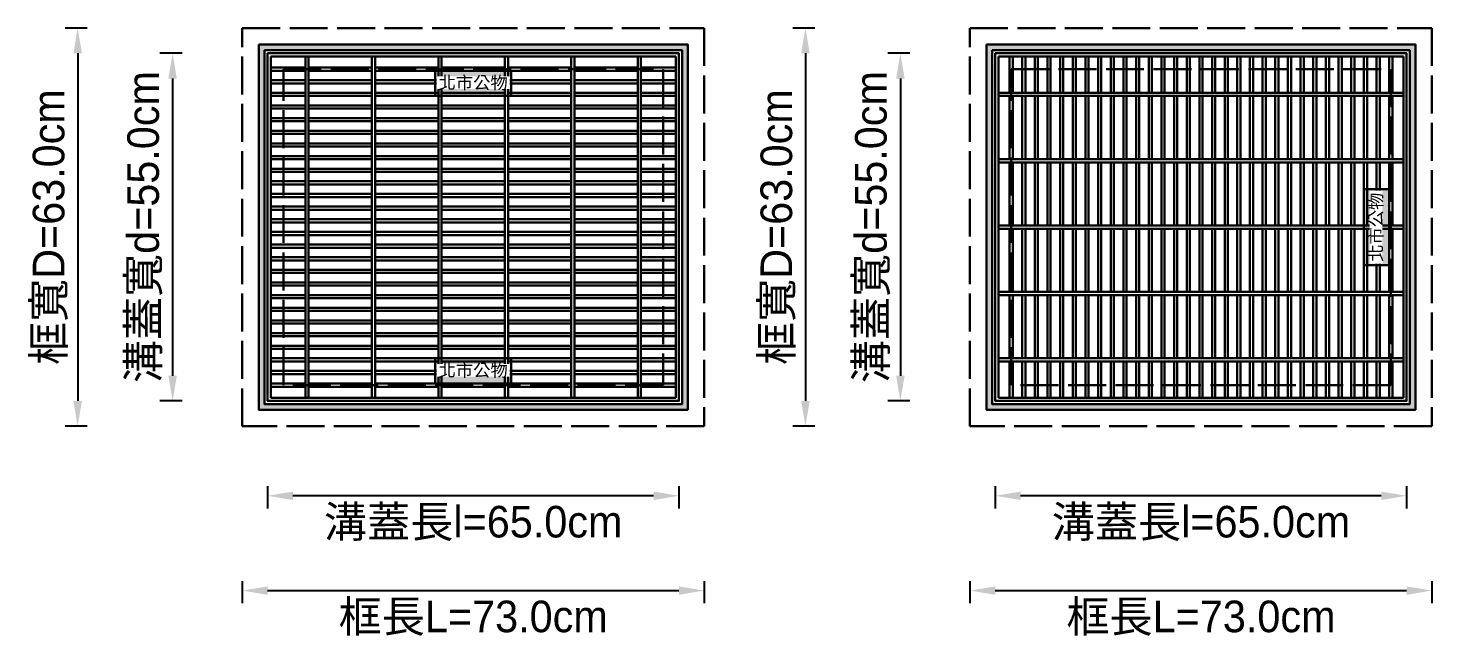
# Model space of a CAD drawing. Extents: x -2931 to 4779, y -2120 to 304.
# Drawn here: x 1250 to 1471.9, y -413.8 to -317.2 of the extents above; entities that cross this region are included whole.
import ezdxf

# ---------------------------------------------------------------- set-up
doc = ezdxf.new("R2010")
doc.units = 0
doc.header["$MEASUREMENT"] = 0
doc.linetypes.add('ACAD_ISO02W100', pattern=[15, 12, -3])
doc.layers.add('三、3.文字-註解文字', color=2, linetype='Continuous')
doc.layers.add('二、6.繪圖-其他施作項目', color=35, linetype='Continuous', lineweight=30)
doc.styles.get("Standard").update_dxf_attribs({"font": 'kaiu.ttf', "height": 2})
doc.styles.add('註解文字', font='MS PGothic.ttf', dxfattribs={"height": 5})
doc.dimstyles.new('註解文字', dxfattribs={"dimtxt": 5, "dimasz": 4, "dimexe": 2, "dimexo": 2.5, "dimgap": 1, "dimtad": 2, "dimzin": 0, "dimdsep": 46, "dimtxsty": '註解文字', "dimcen": 0.1, "dimclrd": 256, "dimclre": 256, "dimclrt": 256, "dimadec": 0, "dimazin": 0, "dimtfac": 1, "dimtofl": 0, "dimtmove": 0, "dimatfit": 3, "dimfxl": 1.5, "dimfxlon": 1, "dimtolj": 1, "dimtzin": 0, "dimlwd": -1, "dimlwe": -1, "dimarcsym": 1})

# ---------------------------------------------------------------- blocks, each defined once
blk = doc.blocks.new('*D10')
at = {"layer": 'Defpoints', "color": 0, "transparency": 16777216}
for p in [(1287.86, -321.15), (1272.86, -376.15), (1287.86, -376.15)]:
    blk.add_point(p, dxfattribs=at)
at = {"layer": '三、3.文字-註解文字', "transparency": 16777216}
for p, q in [((1274.36, -321.15), (1270.86, -321.15)), ((1272.86, -325.15), (1272.86, -372.15)), ((1274.36, -376.15), (1270.86, -376.15))]:
    blk.add_line(p, q, dxfattribs=at)
for points in [[(1272.19, -325.15), (1273.53, -325.15), (1272.86, -321.15)], [(1272.19, -372.15), (1273.53, -372.15), (1272.86, -376.15)]]:
    blk.add_solid(points, dxfattribs=at)
at = {"layer": '三、3.文字-註解文字', "transparency": 16777216, "insert": (1268.48, -348.65), "char_height": 5, "attachment_point": 5, "rotation": 90, "style": '註解文字'}
blk.add_mtext('\\A1;溝蓋寬{\\fMS PGothic|b0|i0|c128|p34;d=55.0cm}', dxfattribs=at)
blk = doc.blocks.new('*D11')
at = {"layer": 'Defpoints', "color": 0, "transparency": 16777216}
for p in [(1287.86, -376.15), (1352.86, -376.15), (1287.86, -391.15)]:
    blk.add_point(p, dxfattribs=at)
at = {"layer": '三、3.文字-註解文字', "transparency": 16777216}
for p, q in [((1287.86, -389.65), (1287.86, -393.15)), ((1352.86, -389.65), (1352.86, -393.15)), ((1348.86, -391.15), (1291.86, -391.15))]:
    blk.add_line(p, q, dxfattribs=at)
for points in [[(1291.86, -390.49), (1291.86, -391.82), (1287.86, -391.15)], [(1348.86, -390.49), (1348.86, -391.82), (1352.86, -391.15)]]:
    blk.add_solid(points, dxfattribs=at)
at = {"layer": '三、3.文字-註解文字', "transparency": 16777216, "insert": (1320.36, -395.53), "char_height": 5, "attachment_point": 5, "style": '註解文字'}
blk.add_mtext('\\A1;溝蓋長l{\\fMS PGothic|b0|i0|c128|p34;=65.0cm}', dxfattribs=at)
blk = doc.blocks.new('*D16')
at = {"layer": 'Defpoints', "color": 0, "transparency": 16777216}
for p in [(1402.86, -321.15), (1387.86, -376.15), (1402.86, -376.15)]:
    blk.add_point(p, dxfattribs=at)
at = {"layer": '三、3.文字-註解文字', "transparency": 16777216}
for p, q in [((1389.36, -321.15), (1385.86, -321.15)), ((1387.86, -325.15), (1387.86, -372.15)), ((1389.36, -376.15), (1385.86, -376.15))]:
    blk.add_line(p, q, dxfattribs=at)
for points in [[(1387.19, -325.15), (1388.53, -325.15), (1387.86, -321.15)], [(1387.19, -372.15), (1388.53, -372.15), (1387.86, -376.15)]]:
    blk.add_solid(points, dxfattribs=at)
at = {"layer": '三、3.文字-註解文字', "transparency": 16777216, "insert": (1383.48, -348.65), "char_height": 5, "attachment_point": 5, "rotation": 90, "style": '註解文字'}
blk.add_mtext('\\A1;溝蓋寬d=55.0cm', dxfattribs=at)
blk = doc.blocks.new('*D17')
at = {"layer": 'Defpoints', "color": 0, "transparency": 16777216}
for p in [(1402.86, -376.15), (1467.86, -376.15), (1402.86, -391.15)]:
    blk.add_point(p, dxfattribs=at)
at = {"layer": '三、3.文字-註解文字', "transparency": 16777216}
for p, q in [((1402.86, -389.65), (1402.86, -393.15)), ((1467.86, -389.65), (1467.86, -393.15)), ((1463.86, -391.15), (1406.86, -391.15))]:
    blk.add_line(p, q, dxfattribs=at)
for points in [[(1406.86, -390.49), (1406.86, -391.82), (1402.86, -391.15)], [(1463.86, -390.49), (1463.86, -391.82), (1467.86, -391.15)]]:
    blk.add_solid(points, dxfattribs=at)
at = {"layer": '三、3.文字-註解文字', "transparency": 16777216, "insert": (1435.36, -395.53), "char_height": 5, "attachment_point": 5, "style": '註解文字'}
blk.add_mtext('\\A1;溝蓋長l=65.0cm', dxfattribs=at)
blk = doc.blocks.new('*D27')
at = {"layer": 'Defpoints', "color": 0, "transparency": 16777216}
for p in [(1283.86, -380.15), (1356.86, -380.15), (1356.86, -406.15)]:
    blk.add_point(p, dxfattribs=at)
at = {"layer": '三、3.文字-註解文字', "transparency": 16777216}
for p, q in [((1283.86, -404.65), (1283.86, -408.15)), ((1356.86, -404.65), (1356.86, -408.15)), ((1287.86, -406.15), (1352.86, -406.15))]:
    blk.add_line(p, q, dxfattribs=at)
for points in [[(1287.86, -405.49), (1287.86, -406.82), (1283.86, -406.15)], [(1352.86, -405.49), (1352.86, -406.82), (1356.86, -406.15)]]:
    blk.add_solid(points, dxfattribs=at)
at = {"layer": '三、3.文字-註解文字', "transparency": 16777216, "insert": (1320.36, -410.52), "char_height": 5, "attachment_point": 5, "style": '註解文字'}
blk.add_mtext('\\A1;框長L=73.0cm', dxfattribs=at)
blk = doc.blocks.new('*D28')
at = {"layer": 'Defpoints', "color": 0, "transparency": 16777216}
for p in [(1398.86, -317.15), (1372.86, -380.15), (1398.86, -380.15)]:
    blk.add_point(p, dxfattribs=at)
at = {"layer": '三、3.文字-註解文字', "transparency": 16777216}
for p, q in [((1374.36, -317.15), (1370.86, -317.15)), ((1372.86, -321.15), (1372.86, -376.15)), ((1374.36, -380.15), (1370.86, -380.15))]:
    blk.add_line(p, q, dxfattribs=at)
for points in [[(1372.19, -321.15), (1373.53, -321.15), (1372.86, -317.15)], [(1372.19, -376.15), (1373.53, -376.15), (1372.86, -380.15)]]:
    blk.add_solid(points, dxfattribs=at)
at = {"layer": '三、3.文字-註解文字', "transparency": 16777216, "insert": (1368.54, -348.65), "char_height": 5, "attachment_point": 5, "rotation": 90, "style": '註解文字'}
blk.add_mtext('\\A1;框寬D=63.0cm', dxfattribs=at)
blk = doc.blocks.new('*D29')
at = {"layer": 'Defpoints', "color": 0, "transparency": 16777216}
for p in [(1398.86, -380.15), (1471.86, -380.15), (1471.86, -406.15)]:
    blk.add_point(p, dxfattribs=at)
at = {"layer": '三、3.文字-註解文字', "transparency": 16777216}
for p, q in [((1398.86, -404.65), (1398.86, -408.15)), ((1471.86, -404.65), (1471.86, -408.15)), ((1402.86, -406.15), (1467.86, -406.15))]:
    blk.add_line(p, q, dxfattribs=at)
for points in [[(1402.86, -405.49), (1402.86, -406.82), (1398.86, -406.15)], [(1467.86, -405.49), (1467.86, -406.82), (1471.86, -406.15)]]:
    blk.add_solid(points, dxfattribs=at)
at = {"layer": '三、3.文字-註解文字', "transparency": 16777216, "insert": (1435.36, -410.52), "char_height": 5, "attachment_point": 5, "style": '註解文字'}
blk.add_mtext('\\A1;框長L=73.0cm', dxfattribs=at)
blk = doc.blocks.new('*D36')
at = {"layer": 'Defpoints', "color": 0, "transparency": 16777216}
for p in [(1283.86, -317.15), (1257.86, -380.15), (1283.86, -380.15)]:
    blk.add_point(p, dxfattribs=at)
at = {"layer": '三、3.文字-註解文字', "transparency": 16777216}
for p, q in [((1259.36, -317.15), (1255.86, -317.15)), ((1257.86, -321.15), (1257.86, -376.15)), ((1259.36, -380.15), (1255.86, -380.15))]:
    blk.add_line(p, q, dxfattribs=at)
for points in [[(1257.19, -321.15), (1258.53, -321.15), (1257.86, -317.15)], [(1257.19, -376.15), (1258.53, -376.15), (1257.86, -380.15)]]:
    blk.add_solid(points, dxfattribs=at)
at = {"layer": '三、3.文字-註解文字', "transparency": 16777216, "insert": (1253.54, -348.65), "char_height": 5, "attachment_point": 5, "rotation": 90, "style": '註解文字'}
blk.add_mtext('\\A1;框寬D=63.0cm', dxfattribs=at)

msp = doc.modelspace()

# ---------------------------------------------------------------- hatches: boundary and pattern name
at = {"layer": '二、6.繪圖-其他施作項目'}
h = msp.add_hatch(color=256, dxfattribs=at)
h.dxf.hatch_style = 1
h.paths.add_polyline_path([(1326.361, -327.904), (1326.361, -323.904), (1314.361, -323.904), (1314.361, -327.904)])
h = msp.add_hatch(color=256, dxfattribs=at)
h.dxf.hatch_style = 1
h.paths.add_polyline_path([(1465.111, -342.654), (1461.111, -342.654), (1461.111, -354.654), (1465.111, -354.654)])
h = msp.add_hatch(color=256, dxfattribs=at)
h.dxf.hatch_style = 1
h.paths.add_polyline_path([(1326.361, -373.404), (1326.361, -369.404), (1314.361, -369.404), (1314.361, -373.404)])

# ---------------------------------------------------------------- linework, layer by layer
for points in [[(1287.861, -321.154), (1352.861, -321.154), (1352.861, -376.154), (1287.861, -376.154)], [(1402.861, -321.154), (1467.861, -321.154), (1467.861, -376.154), (1402.861, -376.154)], [(1314.361, -323.904), (1326.361, -323.904), (1326.361, -327.904), (1314.361, -327.904)], [(1461.111, -354.654), (1461.111, -342.654), (1465.111, -342.654), (1465.111, -354.654)], [(1314.361, -369.404), (1326.361, -369.404), (1326.361, -373.404), (1314.361, -373.404)]]:
    msp.add_lwpolyline(points, close=True, dxfattribs=at)
for points in [[(1288.361, -321.654), (1352.361, -321.654)], [(1288.361, -375.654), (1288.361, -321.654)], [(1293.861, -321.654), (1293.861, -375.654)], [(1294.361, -321.654), (1294.361, -375.654)], [(1304.361, -321.654), (1304.361, -375.654)], [(1304.861, -321.654), (1304.861, -375.654)], [(1314.861, -321.654), (1314.861, -375.654)], [(1315.361, -321.654), (1315.361, -375.654)], [(1325.361, -375.654), (1325.361, -321.654)], [(1325.861, -375.654), (1325.861, -321.654)], [(1335.861, -375.654), (1335.861, -321.654)], [(1336.361, -375.654), (1336.361, -321.654)], [(1346.361, -375.654), (1346.361, -321.654)], [(1346.861, -375.654), (1346.861, -321.654)], [(1352.361, -321.654), (1352.361, -375.654)], [(1403.361, -321.654), (1467.361, -321.654)], [(1403.361, -375.654), (1403.361, -321.654)], [(1405.111, -327.404), (1405.111, -321.654)], [(1405.611, -327.404), (1405.611, -321.654)], [(1407.111, -327.404), (1407.111, -321.654)], [(1407.611, -327.404), (1407.611, -321.654)], [(1409.111, -327.404), (1409.111, -321.654)], [(1409.611, -327.404), (1409.611, -321.654)], [(1411.111, -327.404), (1411.111, -321.654)], [(1411.611, -327.404), (1411.611, -321.654)], [(1413.111, -327.404), (1413.111, -321.654)], [(1413.611, -327.404), (1413.611, -321.654)], [(1415.111, -327.404), (1415.111, -321.654)], [(1415.611, -327.404), (1415.611, -321.654)], [(1417.111, -327.404), (1417.111, -321.654)], [(1417.611, -327.404), (1417.611, -321.654)], [(1419.111, -327.404), (1419.111, -321.654)], [(1419.611, -327.404), (1419.611, -321.654)], [(1421.111, -327.404), (1421.111, -321.654)], [(1421.611, -327.404), (1421.611, -321.654)], [(1423.111, -327.404), (1423.111, -321.654)], [(1423.611, -327.404), (1423.611, -321.654)], [(1425.111, -327.404), (1425.111, -321.654)], [(1425.611, -327.404), (1425.611, -321.654)], [(1427.111, -327.404), (1427.111, -321.654)], [(1427.611, -327.404), (1427.611, -321.654)], [(1429.111, -327.404), (1429.111, -321.654)], [(1429.611, -327.404), (1429.611, -321.654)], [(1431.111, -327.404), (1431.111, -321.654)], [(1431.611, -327.404), (1431.611, -321.654)], [(1433.111, -327.404), (1433.111, -321.654)], [(1433.611, -327.404), (1433.611, -321.654)], [(1435.111, -327.404), (1435.111, -321.654)], [(1435.611, -327.404), (1435.611, -321.654)], [(1437.111, -327.404), (1437.111, -321.654)], [(1437.611, -327.404), (1437.611, -321.654)], [(1439.111, -327.404), (1439.111, -321.654)], [(1439.611, -327.404), (1439.611, -321.654)], [(1441.111, -327.404), (1441.111, -321.654)], [(1441.611, -327.404), (1441.611, -321.654)], [(1443.111, -327.404), (1443.111, -321.654)], [(1443.611, -327.404), (1443.611, -321.654)], [(1445.111, -327.404), (1445.111, -321.654)], [(1445.611, -327.404), (1445.611, -321.654)], [(1447.111, -327.404), (1447.111, -321.654)], [(1447.611, -327.404), (1447.611, -321.654)], [(1449.111, -327.404), (1449.111, -321.654)], [(1449.611, -327.404), (1449.611, -321.654)], [(1451.111, -327.404), (1451.111, -321.654)], [(1451.611, -327.404), (1451.611, -321.654)], [(1453.111, -327.404), (1453.111, -321.654)], [(1453.611, -327.404), (1453.611, -321.654)], [(1455.111, -327.404), (1455.111, -321.654)], [(1455.611, -327.404), (1455.611, -321.654)], [(1457.111, -327.404), (1457.111, -321.654)], [(1457.611, -327.404), (1457.611, -321.654)], [(1459.111, -327.404), (1459.111, -321.654)], [(1459.611, -327.404), (1459.611, -321.654)], [(1461.111, -327.404), (1461.111, -321.654)], [(1461.611, -327.404), (1461.611, -321.654)], [(1463.111, -321.654), (1463.111, -327.404)], [(1463.611, -321.654), (1463.611, -327.404)], [(1465.111, -321.654), (1465.111, -327.404)], [(1465.611, -321.654), (1465.611, -327.404)], [(1467.361, -321.654), (1467.361, -375.654)], [(1288.361, -323.404), (1293.861, -323.404)], [(1294.361, -323.404), (1304.361, -323.404)], [(1304.861, -323.404), (1314.861, -323.404)], [(1315.361, -323.404), (1325.361, -323.404)], [(1325.861, -323.404), (1335.861, -323.404)], [(1336.361, -323.404), (1346.361, -323.404)], [(1346.861, -323.404), (1352.361, -323.404)], [(1288.361, -323.904), (1293.861, -323.904)], [(1288.361, -325.404), (1293.861, -325.404)], [(1288.361, -325.904), (1293.861, -325.904)], [(1294.361, -323.904), (1304.361, -323.904)], [(1294.361, -325.404), (1304.361, -325.404)], [(1294.361, -325.904), (1304.361, -325.904)], [(1304.861, -323.904), (1314.861, -323.904)], [(1304.861, -325.404), (1314.861, -325.404)], [(1304.861, -325.904), (1314.861, -325.904)], [(1315.361, -323.904), (1325.361, -323.904)], [(1315.361, -325.404), (1325.361, -325.404)], [(1315.361, -325.904), (1325.361, -325.904)], [(1325.861, -323.904), (1335.861, -323.904)], [(1325.861, -325.404), (1335.861, -325.404)], [(1325.861, -325.904), (1335.861, -325.904)], [(1336.361, -323.904), (1346.361, -323.904)], [(1336.361, -325.404), (1346.361, -325.404)], [(1336.361, -325.904), (1346.361, -325.904)], [(1346.861, -323.904), (1352.361, -323.904)], [(1346.861, -325.404), (1352.361, -325.404)], [(1346.861, -325.904), (1352.361, -325.904)], [(1293.861, -327.404), (1288.361, -327.404)], [(1293.861, -327.904), (1288.361, -327.904)], [(1304.361, -327.404), (1294.361, -327.404)], [(1304.361, -327.904), (1294.361, -327.904)], [(1314.861, -327.404), (1304.861, -327.404)], [(1314.861, -327.904), (1304.861, -327.904)], [(1325.361, -327.404), (1315.361, -327.404)], [(1325.361, -327.904), (1315.361, -327.904)], [(1335.861, -327.404), (1325.861, -327.404)], [(1335.861, -327.904), (1325.861, -327.904)], [(1346.361, -327.404), (1336.361, -327.404)], [(1346.361, -327.904), (1336.361, -327.904)], [(1352.361, -327.404), (1346.861, -327.404)], [(1352.361, -327.904), (1346.861, -327.904)], [(1403.361, -327.404), (1467.361, -327.404)], [(1403.361, -327.904), (1467.361, -327.904)], [(1405.111, -337.904), (1405.111, -327.904)], [(1405.611, -337.904), (1405.611, -327.904)], [(1407.111, -337.904), (1407.111, -327.904)], [(1407.611, -337.904), (1407.611, -327.904)], [(1409.111, -337.904), (1409.111, -327.904)], [(1409.611, -337.904), (1409.611, -327.904)], [(1411.111, -337.904), (1411.111, -327.904)], [(1411.611, -337.904), (1411.611, -327.904)], [(1413.111, -337.904), (1413.111, -327.904)], [(1413.611, -337.904), (1413.611, -327.904)], [(1415.111, -337.904), (1415.111, -327.904)], [(1415.611, -337.904), (1415.611, -327.904)], [(1417.111, -337.904), (1417.111, -327.904)], [(1417.611, -337.904), (1417.611, -327.904)], [(1419.111, -337.904), (1419.111, -327.904)], [(1419.611, -337.904), (1419.611, -327.904)], [(1421.111, -337.904), (1421.111, -327.904)], [(1421.611, -337.904), (1421.611, -327.904)], [(1423.111, -337.904), (1423.111, -327.904)], [(1423.611, -337.904), (1423.611, -327.904)], [(1425.111, -337.904), (1425.111, -327.904)], [(1425.611, -337.904), (1425.611, -327.904)], [(1427.111, -337.904), (1427.111, -327.904)], [(1427.611, -337.904), (1427.611, -327.904)], [(1429.111, -337.904), (1429.111, -327.904)], [(1429.611, -337.904), (1429.611, -327.904)], [(1431.111, -337.904), (1431.111, -327.904)], [(1431.611, -337.904), (1431.611, -327.904)], [(1433.111, -337.904), (1433.111, -327.904)], [(1433.611, -337.904), (1433.611, -327.904)], [(1435.111, -337.904), (1435.111, -327.904)], [(1435.611, -337.904), (1435.611, -327.904)], [(1437.111, -337.904), (1437.111, -327.904)], [(1437.611, -337.904), (1437.611, -327.904)], [(1439.111, -337.904), (1439.111, -327.904)], [(1439.611, -337.904), (1439.611, -327.904)], [(1441.111, -337.904), (1441.111, -327.904)], [(1441.611, -337.904), (1441.611, -327.904)], [(1443.111, -337.904), (1443.111, -327.904)], [(1443.611, -337.904), (1443.611, -327.904)], [(1445.111, -337.904), (1445.111, -327.904)], [(1445.611, -337.904), (1445.611, -327.904)], [(1447.111, -337.904), (1447.111, -327.904)], [(1447.611, -337.904), (1447.611, -327.904)], [(1449.111, -337.904), (1449.111, -327.904)], [(1449.611, -337.904), (1449.611, -327.904)], [(1451.111, -337.904), (1451.111, -327.904)], [(1451.611, -337.904), (1451.611, -327.904)], [(1453.111, -337.904), (1453.111, -327.904)], [(1453.611, -337.904), (1453.611, -327.904)], [(1455.111, -337.904), (1455.111, -327.904)], [(1455.611, -337.904), (1455.611, -327.904)], [(1457.111, -337.904), (1457.111, -327.904)], [(1457.611, -337.904), (1457.611, -327.904)], [(1459.111, -337.904), (1459.111, -327.904)], [(1459.611, -337.904), (1459.611, -327.904)], [(1461.111, -337.904), (1461.111, -327.904)], [(1461.611, -337.904), (1461.611, -327.904)], [(1463.111, -327.904), (1463.111, -337.904)], [(1463.611, -327.904), (1463.611, -337.904)], [(1465.111, -327.904), (1465.111, -337.904)], [(1465.611, -327.904), (1465.611, -337.904)], [(1293.861, -329.404), (1288.361, -329.404)], [(1293.861, -329.904), (1288.361, -329.904)], [(1304.361, -329.404), (1294.361, -329.404)], [(1304.361, -329.904), (1294.361, -329.904)], [(1314.861, -329.404), (1304.861, -329.404)], [(1314.861, -329.904), (1304.861, -329.904)], [(1325.361, -329.404), (1315.361, -329.404)], [(1325.361, -329.904), (1315.361, -329.904)], [(1335.861, -329.404), (1325.861, -329.404)], [(1335.861, -329.904), (1325.861, -329.904)], [(1346.361, -329.404), (1336.361, -329.404)], [(1346.361, -329.904), (1336.361, -329.904)], [(1352.361, -329.404), (1346.861, -329.404)], [(1352.361, -329.904), (1346.861, -329.904)], [(1293.861, -331.404), (1288.361, -331.404)], [(1293.861, -331.904), (1288.361, -331.904)], [(1304.361, -331.404), (1294.361, -331.404)], [(1304.361, -331.904), (1294.361, -331.904)], [(1314.861, -331.404), (1304.861, -331.404)], [(1314.861, -331.904), (1304.861, -331.904)], [(1325.361, -331.404), (1315.361, -331.404)], [(1325.361, -331.904), (1315.361, -331.904)], [(1335.861, -331.404), (1325.861, -331.404)], [(1335.861, -331.904), (1325.861, -331.904)], [(1346.361, -331.404), (1336.361, -331.404)], [(1346.361, -331.904), (1336.361, -331.904)], [(1352.361, -331.404), (1346.861, -331.404)], [(1352.361, -331.904), (1346.861, -331.904)], [(1293.861, -333.404), (1288.361, -333.404)], [(1293.861, -333.904), (1288.361, -333.904)], [(1304.361, -333.404), (1294.361, -333.404)], [(1304.361, -333.904), (1294.361, -333.904)], [(1314.861, -333.404), (1304.861, -333.404)], [(1314.861, -333.904), (1304.861, -333.904)], [(1325.361, -333.404), (1315.361, -333.404)], [(1325.361, -333.904), (1315.361, -333.904)], [(1335.861, -333.404), (1325.861, -333.404)], [(1335.861, -333.904), (1325.861, -333.904)], [(1346.361, -333.404), (1336.361, -333.404)], [(1346.361, -333.904), (1336.361, -333.904)], [(1352.361, -333.404), (1346.861, -333.404)], [(1352.361, -333.904), (1346.861, -333.904)], [(1293.861, -335.404), (1288.361, -335.404)], [(1293.861, -335.904), (1288.361, -335.904)], [(1304.361, -335.404), (1294.361, -335.404)], [(1304.361, -335.904), (1294.361, -335.904)], [(1314.861, -335.404), (1304.861, -335.404)], [(1314.861, -335.904), (1304.861, -335.904)], [(1325.361, -335.404), (1315.361, -335.404)], [(1325.361, -335.904), (1315.361, -335.904)], [(1335.861, -335.404), (1325.861, -335.404)], [(1335.861, -335.904), (1325.861, -335.904)], [(1346.361, -335.404), (1336.361, -335.404)], [(1346.361, -335.904), (1336.361, -335.904)], [(1352.361, -335.404), (1346.861, -335.404)], [(1352.361, -335.904), (1346.861, -335.904)], [(1293.861, -337.404), (1288.361, -337.404)], [(1293.861, -337.904), (1288.361, -337.904)], [(1293.861, -339.404), (1288.361, -339.404)], [(1304.361, -337.404), (1294.361, -337.404)], [(1304.361, -337.904), (1294.361, -337.904)], [(1304.361, -339.404), (1294.361, -339.404)], [(1314.861, -337.404), (1304.861, -337.404)], [(1314.861, -337.904), (1304.861, -337.904)], [(1314.861, -339.404), (1304.861, -339.404)], [(1325.361, -337.404), (1315.361, -337.404)], [(1325.361, -337.904), (1315.361, -337.904)], [(1325.361, -339.404), (1315.361, -339.404)], [(1335.861, -337.404), (1325.861, -337.404)], [(1335.861, -337.904), (1325.861, -337.904)], [(1335.861, -339.404), (1325.861, -339.404)], [(1346.361, -337.404), (1336.361, -337.404)], [(1346.361, -337.904), (1336.361, -337.904)], [(1346.361, -339.404), (1336.361, -339.404)], [(1352.361, -337.404), (1346.861, -337.404)], [(1352.361, -337.904), (1346.861, -337.904)], [(1352.361, -339.404), (1346.861, -339.404)], [(1403.361, -337.904), (1467.361, -337.904)], [(1403.361, -338.404), (1467.361, -338.404)], [(1405.111, -348.404), (1405.111, -338.404)], [(1405.611, -348.404), (1405.611, -338.404)], [(1407.111, -348.404), (1407.111, -338.404)], [(1407.611, -348.404), (1407.611, -338.404)], [(1409.111, -348.404), (1409.111, -338.404)], [(1409.611, -348.404), (1409.611, -338.404)], [(1411.111, -348.404), (1411.111, -338.404)], [(1411.611, -348.404), (1411.611, -338.404)], [(1413.111, -348.404), (1413.111, -338.404)], [(1413.611, -348.404), (1413.611, -338.404)], [(1415.111, -348.404), (1415.111, -338.404)], [(1415.611, -348.404), (1415.611, -338.404)], [(1417.111, -348.404), (1417.111, -338.404)], [(1417.611, -348.404), (1417.611, -338.404)], [(1419.111, -348.404), (1419.111, -338.404)], [(1419.611, -348.404), (1419.611, -338.404)], [(1421.111, -348.404), (1421.111, -338.404)], [(1421.611, -348.404), (1421.611, -338.404)], [(1423.111, -348.404), (1423.111, -338.404)], [(1423.611, -348.404), (1423.611, -338.404)], [(1425.111, -348.404), (1425.111, -338.404)], [(1425.611, -348.404), (1425.611, -338.404)], [(1427.111, -348.404), (1427.111, -338.404)], [(1427.611, -348.404), (1427.611, -338.404)], [(1429.111, -348.404), (1429.111, -338.404)], [(1429.611, -348.404), (1429.611, -338.404)], [(1431.111, -348.404), (1431.111, -338.404)], [(1431.611, -348.404), (1431.611, -338.404)], [(1433.111, -348.404), (1433.111, -338.404)], [(1433.611, -348.404), (1433.611, -338.404)], [(1435.111, -348.404), (1435.111, -338.404)], [(1435.611, -348.404), (1435.611, -338.404)], [(1437.111, -348.404), (1437.111, -338.404)], [(1437.611, -348.404), (1437.611, -338.404)], [(1439.111, -348.404), (1439.111, -338.404)], [(1439.611, -348.404), (1439.611, -338.404)], [(1441.111, -348.404), (1441.111, -338.404)], [(1441.611, -348.404), (1441.611, -338.404)], [(1443.111, -348.404), (1443.111, -338.404)], [(1443.611, -348.404), (1443.611, -338.404)], [(1445.111, -348.404), (1445.111, -338.404)], [(1445.611, -348.404), (1445.611, -338.404)], [(1447.111, -348.404), (1447.111, -338.404)], [(1447.611, -348.404), (1447.611, -338.404)], [(1449.111, -348.404), (1449.111, -338.404)], [(1449.611, -348.404), (1449.611, -338.404)], [(1451.111, -348.404), (1451.111, -338.404)], [(1451.611, -348.404), (1451.611, -338.404)], [(1453.111, -348.404), (1453.111, -338.404)], [(1453.611, -348.404), (1453.611, -338.404)], [(1455.111, -348.404), (1455.111, -338.404)], [(1455.611, -348.404), (1455.611, -338.404)], [(1457.111, -348.404), (1457.111, -338.404)], [(1457.611, -348.404), (1457.611, -338.404)], [(1459.111, -348.404), (1459.111, -338.404)], [(1459.611, -348.404), (1459.611, -338.404)], [(1461.111, -348.404), (1461.111, -338.404)], [(1461.611, -348.404), (1461.611, -338.404)], [(1463.111, -338.404), (1463.111, -348.404)], [(1463.611, -338.404), (1463.611, -348.404)], [(1465.111, -338.404), (1465.111, -348.404)], [(1465.611, -338.404), (1465.611, -348.404)], [(1293.861, -339.904), (1288.361, -339.904)], [(1293.861, -341.404), (1288.361, -341.404)], [(1304.361, -339.904), (1294.361, -339.904)], [(1304.361, -341.404), (1294.361, -341.404)], [(1314.861, -339.904), (1304.861, -339.904)], [(1314.861, -341.404), (1304.861, -341.404)], [(1325.361, -339.904), (1315.361, -339.904)], [(1325.361, -341.404), (1315.361, -341.404)], [(1335.861, -339.904), (1325.861, -339.904)], [(1335.861, -341.404), (1325.861, -341.404)], [(1346.361, -339.904), (1336.361, -339.904)], [(1346.361, -341.404), (1336.361, -341.404)], [(1352.361, -339.904), (1346.861, -339.904)], [(1352.361, -341.404), (1346.861, -341.404)], [(1293.861, -341.904), (1288.361, -341.904)], [(1293.861, -343.404), (1288.361, -343.404)], [(1304.361, -341.904), (1294.361, -341.904)], [(1304.361, -343.404), (1294.361, -343.404)], [(1314.861, -341.904), (1304.861, -341.904)], [(1314.861, -343.404), (1304.861, -343.404)], [(1325.361, -341.904), (1315.361, -341.904)], [(1325.361, -343.404), (1315.361, -343.404)], [(1335.861, -341.904), (1325.861, -341.904)], [(1335.861, -343.404), (1325.861, -343.404)], [(1346.361, -341.904), (1336.361, -341.904)], [(1346.361, -343.404), (1336.361, -343.404)], [(1352.361, -341.904), (1346.861, -341.904)], [(1352.361, -343.404), (1346.861, -343.404)], [(1293.861, -343.904), (1288.361, -343.904)], [(1293.861, -345.404), (1288.361, -345.404)], [(1293.861, -345.904), (1288.361, -345.904)], [(1304.361, -343.904), (1294.361, -343.904)], [(1304.361, -345.404), (1294.361, -345.404)], [(1304.361, -345.904), (1294.361, -345.904)], [(1314.861, -343.904), (1304.861, -343.904)], [(1314.861, -345.404), (1304.861, -345.404)], [(1314.861, -345.904), (1304.861, -345.904)], [(1325.361, -343.904), (1315.361, -343.904)], [(1325.361, -345.404), (1315.361, -345.404)], [(1325.361, -345.904), (1315.361, -345.904)], [(1335.861, -343.904), (1325.861, -343.904)], [(1335.861, -345.404), (1325.861, -345.404)], [(1335.861, -345.904), (1325.861, -345.904)], [(1346.361, -343.904), (1336.361, -343.904)], [(1346.361, -345.404), (1336.361, -345.404)], [(1346.361, -345.904), (1336.361, -345.904)], [(1352.361, -343.904), (1346.861, -343.904)], [(1352.361, -345.404), (1346.861, -345.404)], [(1352.361, -345.904), (1346.861, -345.904)], [(1293.861, -347.404), (1288.361, -347.404)], [(1293.861, -347.904), (1288.361, -347.904)], [(1304.361, -347.404), (1294.361, -347.404)], [(1304.361, -347.904), (1294.361, -347.904)], [(1314.861, -347.404), (1304.861, -347.404)], [(1314.861, -347.904), (1304.861, -347.904)], [(1325.361, -347.404), (1315.361, -347.404)], [(1325.361, -347.904), (1315.361, -347.904)], [(1335.861, -347.404), (1325.861, -347.404)], [(1335.861, -347.904), (1325.861, -347.904)], [(1346.361, -347.404), (1336.361, -347.404)], [(1346.361, -347.904), (1336.361, -347.904)], [(1352.361, -347.404), (1346.861, -347.404)], [(1352.361, -347.904), (1346.861, -347.904)], [(1293.861, -349.404), (1288.361, -349.404)], [(1293.861, -349.904), (1288.361, -349.904)], [(1304.361, -349.404), (1294.361, -349.404)], [(1304.361, -349.904), (1294.361, -349.904)], [(1314.861, -349.404), (1304.861, -349.404)], [(1314.861, -349.904), (1304.861, -349.904)], [(1325.361, -349.404), (1315.361, -349.404)], [(1325.361, -349.904), (1315.361, -349.904)], [(1335.861, -349.404), (1325.861, -349.404)], [(1335.861, -349.904), (1325.861, -349.904)], [(1346.361, -349.404), (1336.361, -349.404)], [(1346.361, -349.904), (1336.361, -349.904)], [(1352.361, -349.404), (1346.861, -349.404)], [(1352.361, -349.904), (1346.861, -349.904)], [(1403.361, -348.404), (1467.361, -348.404)], [(1467.361, -348.904), (1403.361, -348.904)], [(1405.111, -358.904), (1405.111, -348.904)], [(1405.611, -358.904), (1405.611, -348.904)], [(1407.111, -358.904), (1407.111, -348.904)], [(1407.611, -358.904), (1407.611, -348.904)], [(1409.111, -358.904), (1409.111, -348.904)], [(1409.611, -358.904), (1409.611, -348.904)], [(1411.111, -358.904), (1411.111, -348.904)], [(1411.611, -358.904), (1411.611, -348.904)], [(1413.111, -358.904), (1413.111, -348.904)], [(1413.611, -358.904), (1413.611, -348.904)], [(1415.111, -358.904), (1415.111, -348.904)], [(1415.611, -358.904), (1415.611, -348.904)], [(1417.111, -358.904), (1417.111, -348.904)], [(1417.611, -358.904), (1417.611, -348.904)], [(1419.111, -358.904), (1419.111, -348.904)], [(1419.611, -358.904), (1419.611, -348.904)], [(1421.111, -358.904), (1421.111, -348.904)], [(1421.611, -358.904), (1421.611, -348.904)], [(1423.111, -358.904), (1423.111, -348.904)], [(1423.611, -358.904), (1423.611, -348.904)], [(1425.111, -358.904), (1425.111, -348.904)], [(1425.611, -358.904), (1425.611, -348.904)], [(1427.111, -358.904), (1427.111, -348.904)], [(1427.611, -358.904), (1427.611, -348.904)], [(1429.111, -358.904), (1429.111, -348.904)], [(1429.611, -358.904), (1429.611, -348.904)], [(1431.111, -358.904), (1431.111, -348.904)], [(1431.611, -358.904), (1431.611, -348.904)], [(1433.111, -358.904), (1433.111, -348.904)], [(1433.611, -358.904), (1433.611, -348.904)], [(1435.111, -358.904), (1435.111, -348.904)], [(1435.611, -358.904), (1435.611, -348.904)], [(1437.111, -358.904), (1437.111, -348.904)], [(1437.611, -358.904), (1437.611, -348.904)], [(1439.111, -358.904), (1439.111, -348.904)], [(1439.611, -358.904), (1439.611, -348.904)], [(1441.111, -358.904), (1441.111, -348.904)], [(1441.611, -358.904), (1441.611, -348.904)], [(1443.111, -358.904), (1443.111, -348.904)], [(1443.611, -358.904), (1443.611, -348.904)], [(1445.111, -358.904), (1445.111, -348.904)], [(1445.611, -358.904), (1445.611, -348.904)], [(1447.111, -358.904), (1447.111, -348.904)], [(1447.611, -358.904), (1447.611, -348.904)], [(1449.111, -358.904), (1449.111, -348.904)], [(1449.611, -358.904), (1449.611, -348.904)], [(1451.111, -358.904), (1451.111, -348.904)], [(1451.611, -358.904), (1451.611, -348.904)], [(1453.111, -358.904), (1453.111, -348.904)], [(1453.611, -358.904), (1453.611, -348.904)], [(1455.111, -358.904), (1455.111, -348.904)], [(1455.611, -358.904), (1455.611, -348.904)], [(1457.111, -358.904), (1457.111, -348.904)], [(1457.611, -358.904), (1457.611, -348.904)], [(1459.111, -358.904), (1459.111, -348.904)], [(1459.611, -358.904), (1459.611, -348.904)], [(1461.111, -358.904), (1461.111, -348.904)], [(1461.611, -358.904), (1461.611, -348.904)], [(1463.111, -348.904), (1463.111, -358.904)], [(1463.611, -348.904), (1463.611, -358.904)], [(1465.111, -348.904), (1465.111, -358.904)], [(1465.611, -348.904), (1465.611, -358.904)], [(1293.861, -351.404), (1288.361, -351.404)], [(1293.861, -351.904), (1288.361, -351.904)], [(1304.361, -351.404), (1294.361, -351.404)], [(1304.361, -351.904), (1294.361, -351.904)], [(1314.861, -351.404), (1304.861, -351.404)], [(1314.861, -351.904), (1304.861, -351.904)], [(1325.361, -351.404), (1315.361, -351.404)], [(1325.361, -351.904), (1315.361, -351.904)], [(1335.861, -351.404), (1325.861, -351.404)], [(1335.861, -351.904), (1325.861, -351.904)], [(1346.361, -351.404), (1336.361, -351.404)], [(1346.361, -351.904), (1336.361, -351.904)], [(1352.361, -351.404), (1346.861, -351.404)], [(1352.361, -351.904), (1346.861, -351.904)], [(1293.861, -353.404), (1288.361, -353.404)], [(1293.861, -353.904), (1288.361, -353.904)], [(1304.361, -353.404), (1294.361, -353.404)], [(1304.361, -353.904), (1294.361, -353.904)], [(1314.861, -353.404), (1304.861, -353.404)], [(1314.861, -353.904), (1304.861, -353.904)], [(1325.361, -353.404), (1315.361, -353.404)], [(1325.361, -353.904), (1315.361, -353.904)], [(1335.861, -353.404), (1325.861, -353.404)], [(1335.861, -353.904), (1325.861, -353.904)], [(1346.361, -353.404), (1336.361, -353.404)], [(1346.361, -353.904), (1336.361, -353.904)], [(1352.361, -353.404), (1346.861, -353.404)], [(1352.361, -353.904), (1346.861, -353.904)], [(1293.861, -355.404), (1288.361, -355.404)], [(1293.861, -355.904), (1288.361, -355.904)], [(1304.361, -355.404), (1294.361, -355.404)], [(1304.361, -355.904), (1294.361, -355.904)], [(1314.861, -355.404), (1304.861, -355.404)], [(1314.861, -355.904), (1304.861, -355.904)], [(1325.361, -355.404), (1315.361, -355.404)], [(1325.361, -355.904), (1315.361, -355.904)], [(1335.861, -355.404), (1325.861, -355.404)], [(1335.861, -355.904), (1325.861, -355.904)], [(1346.361, -355.404), (1336.361, -355.404)], [(1346.361, -355.904), (1336.361, -355.904)], [(1352.361, -355.404), (1346.861, -355.404)], [(1352.361, -355.904), (1346.861, -355.904)], [(1293.861, -357.404), (1288.361, -357.404)], [(1293.861, -357.904), (1288.361, -357.904)], [(1304.361, -357.404), (1294.361, -357.404)], [(1304.361, -357.904), (1294.361, -357.904)], [(1314.861, -357.404), (1304.861, -357.404)], [(1314.861, -357.904), (1304.861, -357.904)], [(1325.361, -357.404), (1315.361, -357.404)], [(1325.361, -357.904), (1315.361, -357.904)], [(1335.861, -357.404), (1325.861, -357.404)], [(1335.861, -357.904), (1325.861, -357.904)], [(1346.361, -357.404), (1336.361, -357.404)], [(1346.361, -357.904), (1336.361, -357.904)], [(1352.361, -357.404), (1346.861, -357.404)], [(1352.361, -357.904), (1346.861, -357.904)], [(1467.361, -358.904), (1403.361, -358.904)], [(1293.861, -359.404), (1288.361, -359.404)], [(1293.861, -359.904), (1288.361, -359.904)], [(1293.861, -361.404), (1288.361, -361.404)], [(1304.361, -359.404), (1294.361, -359.404)], [(1304.361, -359.904), (1294.361, -359.904)], [(1304.361, -361.404), (1294.361, -361.404)], [(1314.861, -359.404), (1304.861, -359.404)], [(1314.861, -359.904), (1304.861, -359.904)], [(1314.861, -361.404), (1304.861, -361.404)], [(1325.361, -359.404), (1315.361, -359.404)], [(1325.361, -359.904), (1315.361, -359.904)], [(1325.361, -361.404), (1315.361, -361.404)], [(1335.861, -359.404), (1325.861, -359.404)], [(1335.861, -359.904), (1325.861, -359.904)], [(1335.861, -361.404), (1325.861, -361.404)], [(1346.361, -359.404), (1336.361, -359.404)], [(1346.361, -359.904), (1336.361, -359.904)], [(1346.361, -361.404), (1336.361, -361.404)], [(1352.361, -359.404), (1346.861, -359.404)], [(1352.361, -359.904), (1346.861, -359.904)], [(1352.361, -361.404), (1346.861, -361.404)], [(1467.361, -359.404), (1403.361, -359.404)], [(1405.111, -369.404), (1405.111, -359.404)], [(1405.611, -369.404), (1405.611, -359.404)], [(1407.111, -369.404), (1407.111, -359.404)], [(1407.611, -369.404), (1407.611, -359.404)], [(1409.111, -369.404), (1409.111, -359.404)], [(1409.611, -369.404), (1409.611, -359.404)], [(1411.111, -369.404), (1411.111, -359.404)], [(1411.611, -369.404), (1411.611, -359.404)], [(1413.111, -369.404), (1413.111, -359.404)], [(1413.611, -369.404), (1413.611, -359.404)], [(1415.111, -369.404), (1415.111, -359.404)], [(1415.611, -369.404), (1415.611, -359.404)], [(1417.111, -369.404), (1417.111, -359.404)], [(1417.611, -369.404), (1417.611, -359.404)], [(1419.111, -369.404), (1419.111, -359.404)], [(1419.611, -369.404), (1419.611, -359.404)], [(1421.111, -369.404), (1421.111, -359.404)], [(1421.611, -369.404), (1421.611, -359.404)], [(1423.111, -369.404), (1423.111, -359.404)], [(1423.611, -369.404), (1423.611, -359.404)], [(1425.111, -369.404), (1425.111, -359.404)], [(1425.611, -369.404), (1425.611, -359.404)], [(1427.111, -369.404), (1427.111, -359.404)], [(1427.611, -369.404), (1427.611, -359.404)], [(1429.111, -369.404), (1429.111, -359.404)], [(1429.611, -369.404), (1429.611, -359.404)], [(1431.111, -369.404), (1431.111, -359.404)], [(1431.611, -369.404), (1431.611, -359.404)], [(1433.111, -369.404), (1433.111, -359.404)], [(1433.611, -369.404), (1433.611, -359.404)], [(1435.111, -369.404), (1435.111, -359.404)], [(1435.611, -369.404), (1435.611, -359.404)], [(1437.111, -369.404), (1437.111, -359.404)], [(1437.611, -369.404), (1437.611, -359.404)], [(1439.111, -369.404), (1439.111, -359.404)], [(1439.611, -369.404), (1439.611, -359.404)], [(1441.111, -369.404), (1441.111, -359.404)], [(1441.611, -369.404), (1441.611, -359.404)], [(1443.111, -369.404), (1443.111, -359.404)], [(1443.611, -369.404), (1443.611, -359.404)], [(1445.111, -369.404), (1445.111, -359.404)], [(1445.611, -369.404), (1445.611, -359.404)], [(1447.111, -369.404), (1447.111, -359.404)], [(1447.611, -369.404), (1447.611, -359.404)], [(1449.111, -369.404), (1449.111, -359.404)], [(1449.611, -369.404), (1449.611, -359.404)], [(1451.111, -369.404), (1451.111, -359.404)], [(1451.611, -369.404), (1451.611, -359.404)], [(1453.111, -369.404), (1453.111, -359.404)], [(1453.611, -369.404), (1453.611, -359.404)], [(1455.111, -369.404), (1455.111, -359.404)], [(1455.611, -369.404), (1455.611, -359.404)], [(1457.111, -369.404), (1457.111, -359.404)], [(1457.611, -369.404), (1457.611, -359.404)], [(1459.111, -369.404), (1459.111, -359.404)], [(1459.611, -369.404), (1459.611, -359.404)], [(1461.111, -369.404), (1461.111, -359.404)], [(1461.611, -369.404), (1461.611, -359.404)], [(1463.111, -359.404), (1463.111, -369.404)], [(1463.611, -359.404), (1463.611, -369.404)], [(1465.111, -359.404), (1465.111, -369.404)], [(1465.611, -359.404), (1465.611, -369.404)], [(1293.861, -361.904), (1288.361, -361.904)], [(1293.861, -363.404), (1288.361, -363.404)], [(1304.361, -361.904), (1294.361, -361.904)], [(1304.361, -363.404), (1294.361, -363.404)], [(1314.861, -361.904), (1304.861, -361.904)], [(1314.861, -363.404), (1304.861, -363.404)], [(1325.361, -361.904), (1315.361, -361.904)], [(1325.361, -363.404), (1315.361, -363.404)], [(1335.861, -361.904), (1325.861, -361.904)], [(1335.861, -363.404), (1325.861, -363.404)], [(1346.361, -361.904), (1336.361, -361.904)], [(1346.361, -363.404), (1336.361, -363.404)], [(1352.361, -361.904), (1346.861, -361.904)], [(1352.361, -363.404), (1346.861, -363.404)], [(1293.861, -363.904), (1288.361, -363.904)], [(1293.861, -365.404), (1288.361, -365.404)], [(1293.861, -365.904), (1288.361, -365.904)], [(1304.361, -363.904), (1294.361, -363.904)], [(1304.361, -365.404), (1294.361, -365.404)], [(1304.361, -365.904), (1294.361, -365.904)], [(1314.861, -363.904), (1304.861, -363.904)], [(1314.861, -365.404), (1304.861, -365.404)], [(1314.861, -365.904), (1304.861, -365.904)], [(1325.361, -363.904), (1315.361, -363.904)], [(1325.361, -365.404), (1315.361, -365.404)], [(1325.361, -365.904), (1315.361, -365.904)], [(1335.861, -363.904), (1325.861, -363.904)], [(1335.861, -365.404), (1325.861, -365.404)], [(1335.861, -365.904), (1325.861, -365.904)], [(1346.361, -363.904), (1336.361, -363.904)], [(1346.361, -365.404), (1336.361, -365.404)], [(1346.361, -365.904), (1336.361, -365.904)], [(1352.361, -363.904), (1346.861, -363.904)], [(1352.361, -365.404), (1346.861, -365.404)], [(1352.361, -365.904), (1346.861, -365.904)], [(1293.861, -367.404), (1288.361, -367.404)], [(1293.861, -367.904), (1288.361, -367.904)], [(1304.361, -367.404), (1294.361, -367.404)], [(1304.361, -367.904), (1294.361, -367.904)], [(1314.861, -367.404), (1304.861, -367.404)], [(1314.861, -367.904), (1304.861, -367.904)], [(1325.361, -367.404), (1315.361, -367.404)], [(1325.361, -367.904), (1315.361, -367.904)], [(1335.861, -367.404), (1325.861, -367.404)], [(1335.861, -367.904), (1325.861, -367.904)], [(1346.361, -367.404), (1336.361, -367.404)], [(1346.361, -367.904), (1336.361, -367.904)], [(1352.361, -367.404), (1346.861, -367.404)], [(1352.361, -367.904), (1346.861, -367.904)], [(1293.861, -369.404), (1288.361, -369.404)], [(1293.861, -369.904), (1288.361, -369.904)], [(1304.361, -369.404), (1294.361, -369.404)], [(1304.361, -369.904), (1294.361, -369.904)], [(1314.861, -369.404), (1304.861, -369.404)], [(1314.861, -369.904), (1304.861, -369.904)], [(1325.361, -369.404), (1315.361, -369.404)], [(1325.361, -369.904), (1315.361, -369.904)], [(1335.861, -369.404), (1325.861, -369.404)], [(1335.861, -369.904), (1325.861, -369.904)], [(1346.361, -369.404), (1336.361, -369.404)], [(1346.361, -369.904), (1336.361, -369.904)], [(1352.361, -369.404), (1346.861, -369.404)], [(1352.361, -369.904), (1346.861, -369.904)], [(1467.361, -369.404), (1403.361, -369.404)], [(1467.361, -369.904), (1403.361, -369.904)], [(1405.111, -375.654), (1405.111, -369.904)], [(1405.611, -375.654), (1405.611, -369.904)], [(1407.111, -375.654), (1407.111, -369.904)], [(1407.611, -375.654), (1407.611, -369.904)], [(1409.111, -375.654), (1409.111, -369.904)], [(1409.611, -375.654), (1409.611, -369.904)], [(1411.111, -375.654), (1411.111, -369.904)], [(1411.611, -375.654), (1411.611, -369.904)], [(1413.111, -375.654), (1413.111, -369.904)], [(1413.611, -375.654), (1413.611, -369.904)], [(1415.111, -375.654), (1415.111, -369.904)], [(1415.611, -375.654), (1415.611, -369.904)], [(1417.111, -375.654), (1417.111, -369.904)], [(1417.611, -375.654), (1417.611, -369.904)], [(1419.111, -375.654), (1419.111, -369.904)], [(1419.611, -375.654), (1419.611, -369.904)], [(1421.111, -375.654), (1421.111, -369.904)], [(1421.611, -375.654), (1421.611, -369.904)], [(1423.111, -375.654), (1423.111, -369.904)], [(1423.611, -375.654), (1423.611, -369.904)], [(1425.111, -375.654), (1425.111, -369.904)], [(1425.611, -375.654), (1425.611, -369.904)], [(1427.111, -375.654), (1427.111, -369.904)], [(1427.611, -375.654), (1427.611, -369.904)], [(1429.111, -375.654), (1429.111, -369.904)], [(1429.611, -375.654), (1429.611, -369.904)], [(1431.111, -375.654), (1431.111, -369.904)], [(1431.611, -375.654), (1431.611, -369.904)], [(1433.111, -375.654), (1433.111, -369.904)], [(1433.611, -375.654), (1433.611, -369.904)], [(1435.111, -375.654), (1435.111, -369.904)], [(1435.611, -375.654), (1435.611, -369.904)], [(1437.111, -375.654), (1437.111, -369.904)], [(1437.611, -375.654), (1437.611, -369.904)], [(1439.111, -375.654), (1439.111, -369.904)], [(1439.611, -375.654), (1439.611, -369.904)], [(1441.111, -375.654), (1441.111, -369.904)], [(1441.611, -375.654), (1441.611, -369.904)], [(1443.111, -375.654), (1443.111, -369.904)], [(1443.611, -375.654), (1443.611, -369.904)], [(1445.111, -375.654), (1445.111, -369.904)], [(1445.611, -375.654), (1445.611, -369.904)], [(1447.111, -375.654), (1447.111, -369.904)], [(1447.611, -375.654), (1447.611, -369.904)], [(1449.111, -375.654), (1449.111, -369.904)], [(1449.611, -375.654), (1449.611, -369.904)], [(1451.111, -375.654), (1451.111, -369.904)], [(1451.611, -375.654), (1451.611, -369.904)], [(1453.111, -375.654), (1453.111, -369.904)], [(1453.611, -375.654), (1453.611, -369.904)], [(1455.111, -375.654), (1455.111, -369.904)], [(1455.611, -375.654), (1455.611, -369.904)], [(1457.111, -375.654), (1457.111, -369.904)], [(1457.611, -375.654), (1457.611, -369.904)], [(1459.111, -375.654), (1459.111, -369.904)], [(1459.611, -375.654), (1459.611, -369.904)], [(1461.111, -375.654), (1461.111, -369.904)], [(1461.611, -375.654), (1461.611, -369.904)], [(1463.111, -369.904), (1463.111, -375.654)], [(1463.611, -369.904), (1463.611, -375.654)], [(1465.111, -369.904), (1465.111, -375.654)], [(1465.611, -369.904), (1465.611, -375.654)], [(1293.861, -371.404), (1288.361, -371.404)], [(1293.861, -371.904), (1288.361, -371.904)], [(1304.361, -371.404), (1294.361, -371.404)], [(1304.361, -371.904), (1294.361, -371.904)], [(1314.861, -371.404), (1304.861, -371.404)], [(1314.861, -371.904), (1304.861, -371.904)], [(1325.361, -371.404), (1315.361, -371.404)], [(1325.361, -371.904), (1315.361, -371.904)], [(1335.861, -371.404), (1325.861, -371.404)], [(1335.861, -371.904), (1325.861, -371.904)], [(1346.361, -371.404), (1336.361, -371.404)], [(1346.361, -371.904), (1336.361, -371.904)], [(1352.361, -371.404), (1346.861, -371.404)], [(1352.361, -371.904), (1346.861, -371.904)], [(1293.861, -373.404), (1288.361, -373.404)], [(1293.861, -373.904), (1288.361, -373.904)], [(1304.361, -373.404), (1294.361, -373.404)], [(1304.361, -373.904), (1294.361, -373.904)], [(1314.861, -373.404), (1304.861, -373.404)], [(1314.861, -373.904), (1304.861, -373.904)], [(1325.361, -373.404), (1315.361, -373.404)], [(1325.361, -373.904), (1315.361, -373.904)], [(1335.861, -373.404), (1325.861, -373.404)], [(1335.861, -373.904), (1325.861, -373.904)], [(1346.361, -373.404), (1336.361, -373.404)], [(1346.361, -373.904), (1336.361, -373.904)], [(1352.361, -373.404), (1346.861, -373.404)], [(1352.361, -373.904), (1346.861, -373.904)], [(1352.361, -375.654), (1288.361, -375.654)], [(1467.361, -375.654), (1403.361, -375.654)]]:
    msp.add_lwpolyline(points, dxfattribs=at)

# ---------------------------------------------------------------- dimensions: what is measured, and where the dimension line sits
at = {"layer": '三、3.文字-註解文字'}
for base, p1, p2, text, picture, middle in [((1257.861, -380.154), (1283.861, -317.154), (1283.861, -380.154), '框寬D=63.0cm', '*D36', (1253.537, -348.654)), ((1372.861, -380.154), (1398.861, -317.154), (1398.861, -380.154), '框寬D=63.0cm', '*D28', (1368.537, -348.654)), ((1272.861, -376.154), (1287.861, -321.154), (1287.861, -376.154), '溝蓋寬{\\fMS PGothic|b0|i0|c128|p34;d=55.0cm}', '*D10', (1268.48, -348.654)), ((1387.861, -376.154), (1402.861, -321.154), (1402.861, -376.154), '溝蓋寬d=55.0cm', '*D16', (1383.48, -348.654))]:
    dim = msp.add_linear_dim(base=base, p1=p1, p2=p2, angle=90, text=text, dimstyle='註解文字', dxfattribs=at)
    dim.commit()
    dim.dimension.update_dxf_attribs({"geometry": picture, "text_midpoint": middle})
for base, p1, p2, text, picture, middle in [((1287.861, -391.154), (1352.861, -376.154), (1287.861, -376.154), '溝蓋長l{\\fMS PGothic|b0|i0|c128|p34;=65.0cm}', '*D11', (1320.361, -395.535)), ((1402.861, -391.154), (1467.861, -376.154), (1402.861, -376.154), '溝蓋長l=65.0cm', '*D17', (1435.361, -395.535)), ((1356.861, -406.154), (1283.861, -380.154), (1356.861, -380.154), '框長L=73.0cm', '*D27', (1320.361, -410.521)), ((1471.861, -406.154), (1398.861, -380.154), (1471.861, -380.154), '框長L=73.0cm', '*D29', (1435.361, -410.521))]:
    dim = msp.add_linear_dim(base=base, p1=p1, p2=p2, text=text, dimstyle='註解文字', dxfattribs=at)
    dim.commit()
    dim.dimension.update_dxf_attribs({"geometry": picture, "text_midpoint": middle})

# ---------------------------------------------------------------- next in the draw order: texts
at = {"layer": '二、6.繪圖-其他施作項目', "char_height": 2, "attachment_point": 5, "bg_fill": 3, "box_fill_scale": 1, "bg_fill_color": 256, "bg_fill_transparency": 0}
for insert in [(1320.361, -325.904), (1320.361, -371.404)]:
    msp.add_mtext_dynamic_manual_height_columns('北市公物', width=11.50445, gutter_width=10, heights=[0], dxfattribs=dict(at, insert=insert))
at = {"layer": '二、6.繪圖-其他施作項目', "insert": (1463.111, -348.654), "char_height": 2, "attachment_point": 5, "rotation": 90, "bg_fill": 3, "box_fill_scale": 1, "bg_fill_color": 256, "bg_fill_transparency": 0}
msp.add_mtext_dynamic_manual_height_columns('北市公物', width=11.50445, gutter_width=10, heights=[0], dxfattribs=at)

# ---------------------------------------------------------------- next in the draw order: hatches: boundary and pattern name
at = {"layer": '二、6.繪圖-其他施作項目'}
h = msp.add_hatch(color=256, dxfattribs=at)
h.dxf.hatch_style = 1
h.paths.add_polyline_path([(1286.461, -377.554), (1354.261, -377.554), (1354.261, -319.754), (1286.461, -319.754)])
h.paths.add_polyline_path([(1287.361, -320.654), (1353.361, -320.654), (1353.361, -376.654), (1287.361, -376.654)], flags=16)
h = msp.add_hatch(color=256, dxfattribs=at)
h.dxf.hatch_style = 1
h.paths.add_polyline_path([(1401.461, -377.554), (1469.261, -377.554), (1469.261, -319.754), (1401.461, -319.754)])
h.paths.add_polyline_path([(1402.361, -320.654), (1468.361, -320.654), (1468.361, -376.654), (1402.361, -376.654)], flags=16)

# ---------------------------------------------------------------- next in the draw order: linework, layer by layer
at = {"layer": '二、6.繪圖-其他施作項目', "linetype": 'ACAD_ISO02W100', "ltscale": 0.5}
for points in [[(1283.861, -317.154), (1356.861, -317.154), (1356.861, -380.154), (1283.861, -380.154)], [(1398.861, -317.154), (1471.861, -317.154), (1471.861, -380.154), (1398.861, -380.154)], [(1290.361, -323.654), (1350.361, -323.654), (1350.361, -373.654), (1290.361, -373.654)], [(1405.361, -323.654), (1465.361, -323.654), (1465.361, -373.654), (1405.361, -373.654)]]:
    msp.add_lwpolyline(points, close=True, dxfattribs=at)
at = {"layer": '二、6.繪圖-其他施作項目'}
for points in [[(1286.461, -319.754), (1354.261, -319.754), (1354.261, -377.554), (1286.461, -377.554)], [(1287.361, -320.654), (1353.361, -320.654), (1353.361, -376.654), (1287.361, -376.654)], [(1401.461, -319.754), (1469.261, -319.754), (1469.261, -377.554), (1401.461, -377.554)], [(1402.361, -320.654), (1468.361, -320.654), (1468.361, -376.654), (1402.361, -376.654)]]:
    msp.add_lwpolyline(points, close=True, dxfattribs=at)

doc.saveas('drawing.dxf')
